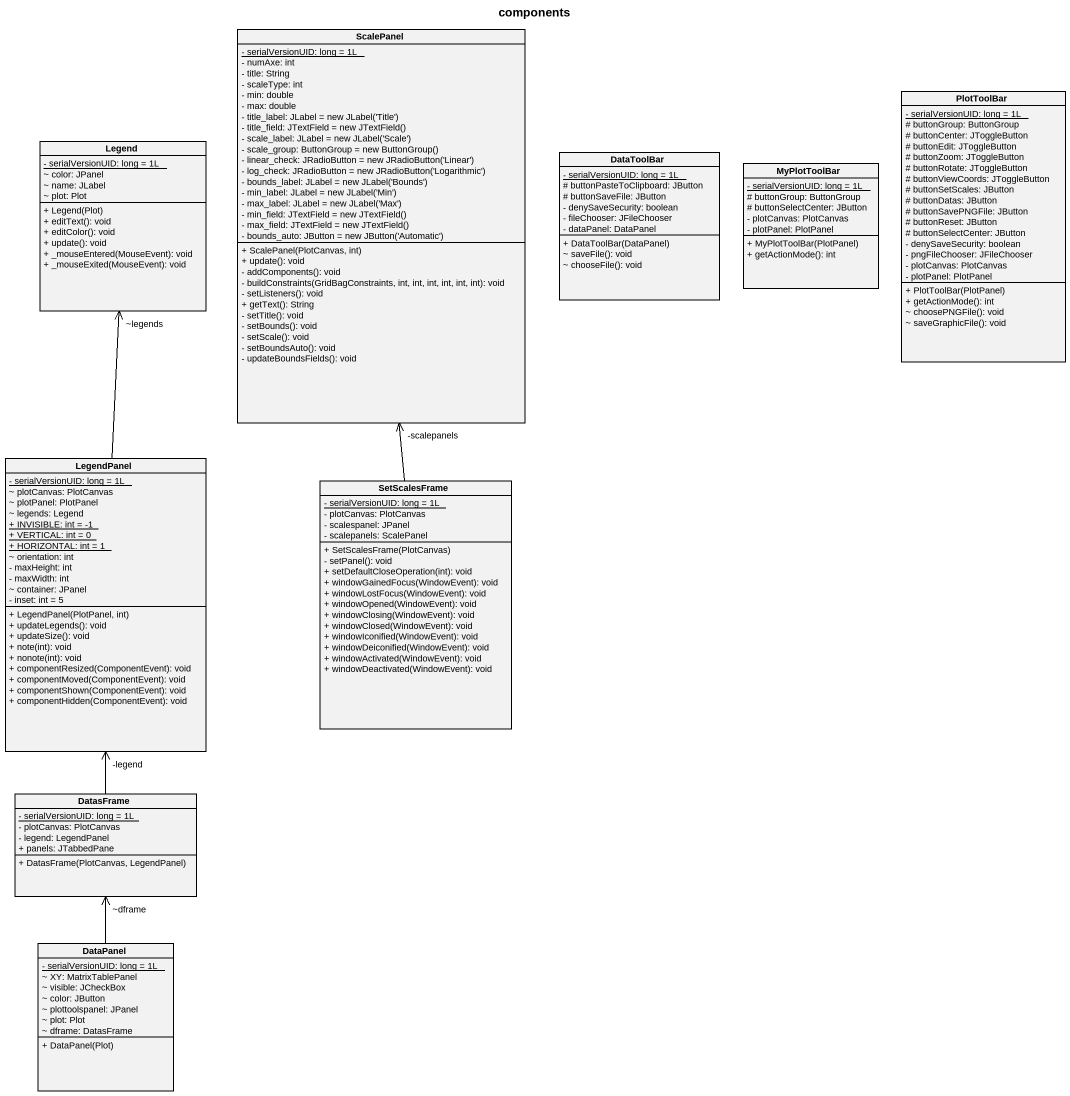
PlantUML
@startuml
title components
hide circle
hide empty members
skinparam classAttributeIconSize 0
class ScalePanel {
  {static} - serialVersionUID: long = 1L
  - numAxe: int
  - title: String
  - scaleType: int
  - min: double
  - max: double
  {field} - title_label: JLabel = new JLabel('Title')
  {field} - title_field: JTextField = new JTextField()
  {field} - scale_label: JLabel = new JLabel('Scale')
  {field} - scale_group: ButtonGroup = new ButtonGroup()
  {field} - linear_check: JRadioButton = new JRadioButton('Linear')
  {field} - log_check: JRadioButton = new JRadioButton('Logarithmic')
  {field} - bounds_label: JLabel = new JLabel('Bounds')
  {field} - min_label: JLabel = new JLabel('Min')
  {field} - max_label: JLabel = new JLabel('Max')
  {field} - min_field: JTextField = new JTextField()
  {field} - max_field: JTextField = new JTextField()
  {field} - bounds_auto: JButton = new JButton('Automatic')
  + ScalePanel(PlotCanvas, int)
  + update(): void
  - addComponents(): void
  - buildConstraints(GridBagConstraints, int, int, int, int, int, int): void
  - setListeners(): void
  + getText(): String
  - setTitle(): void
  - setBounds(): void
  - setScale(): void
  - setBoundsAuto(): void
  - updateBoundsFields(): void
}
class PlotToolBar {
  {static} - serialVersionUID: long = 1L
  # buttonGroup: ButtonGroup
  # buttonCenter: JToggleButton
  # buttonEdit: JToggleButton
  # buttonZoom: JToggleButton
  # buttonRotate: JToggleButton
  # buttonViewCoords: JToggleButton
  # buttonSetScales: JButton
  # buttonDatas: JButton
  # buttonSavePNGFile: JButton
  # buttonReset: JButton
  # buttonSelectCenter: JButton
  - denySaveSecurity: boolean
  - pngFileChooser: JFileChooser
  - plotCanvas: PlotCanvas
  - plotPanel: PlotPanel
  + PlotToolBar(PlotPanel)
  + getActionMode(): int
  ~ choosePNGFile(): void
  ~ saveGraphicFile(): void
}
class "Legend" as Legend_ {
  {static} - serialVersionUID: long = 1L
  ~ color: JPanel
  ~ name: JLabel
  ~ plot: Plot
  + Legend(Plot)
  + editText(): void
  + editColor(): void
  + update(): void
  + _mouseEntered(MouseEvent): void
  + _mouseExited(MouseEvent): void
}
class DataToolBar {
  {static} - serialVersionUID: long = 1L
  # buttonPasteToClipboard: JButton
  # buttonSaveFile: JButton
  - denySaveSecurity: boolean
  - fileChooser: JFileChooser
  - dataPanel: DataPanel
  + DataToolBar(DataPanel)
  ~ saveFile(): void
  ~ chooseFile(): void
}
class MyPlotToolBar {
  {static} - serialVersionUID: long = 1L
  # buttonGroup: ButtonGroup
  # buttonSelectCenter: JButton
  - plotCanvas: PlotCanvas
  - plotPanel: PlotPanel
  + MyPlotToolBar(PlotPanel)
  + getActionMode(): int
}
class LegendPanel {
  {static} - serialVersionUID: long = 1L
  ~ plotCanvas: PlotCanvas
  ~ plotPanel: PlotPanel
  ~ legends: Legend
  {static} + INVISIBLE: int = -1
  {static} + VERTICAL: int = 0
  {static} + HORIZONTAL: int = 1
  ~ orientation: int
  - maxHeight: int
  - maxWidth: int
  ~ container: JPanel
  - inset: int = 5
  + LegendPanel(PlotPanel, int)
  + updateLegends(): void
  + updateSize(): void
  + note(int): void
  + nonote(int): void
  + componentResized(ComponentEvent): void
  + componentMoved(ComponentEvent): void
  + componentShown(ComponentEvent): void
  + componentHidden(ComponentEvent): void
}
class SetScalesFrame {
  {static} - serialVersionUID: long = 1L
  - plotCanvas: PlotCanvas
  - scalespanel: JPanel
  - scalepanels: ScalePanel
  + SetScalesFrame(PlotCanvas)
  - setPanel(): void
  + setDefaultCloseOperation(int): void
  + windowGainedFocus(WindowEvent): void
  + windowLostFocus(WindowEvent): void
  + windowOpened(WindowEvent): void
  + windowClosing(WindowEvent): void
  + windowClosed(WindowEvent): void
  + windowIconified(WindowEvent): void
  + windowDeiconified(WindowEvent): void
  + windowActivated(WindowEvent): void
  + windowDeactivated(WindowEvent): void
}
class DatasFrame {
  {static} - serialVersionUID: long = 1L
  - plotCanvas: PlotCanvas
  - legend: LegendPanel
  + panels: JTabbedPane
  + DatasFrame(PlotCanvas, LegendPanel)
}
class DataPanel {
  {static} - serialVersionUID: long = 1L
  ~ XY: MatrixTablePanel
  ~ visible: JCheckBox
  ~ color: JButton
  ~ plottoolspanel: JPanel
  ~ plot: Plot
  ~ dframe: DatasFrame
  + DataPanel(Plot)
}
LegendPanel -up-> "~legends" Legend_
SetScalesFrame -up-> "-scalepanels" ScalePanel
DatasFrame -up-> "-legend" LegendPanel
DataPanel -up-> "~dframe" DatasFrame
@enduml
